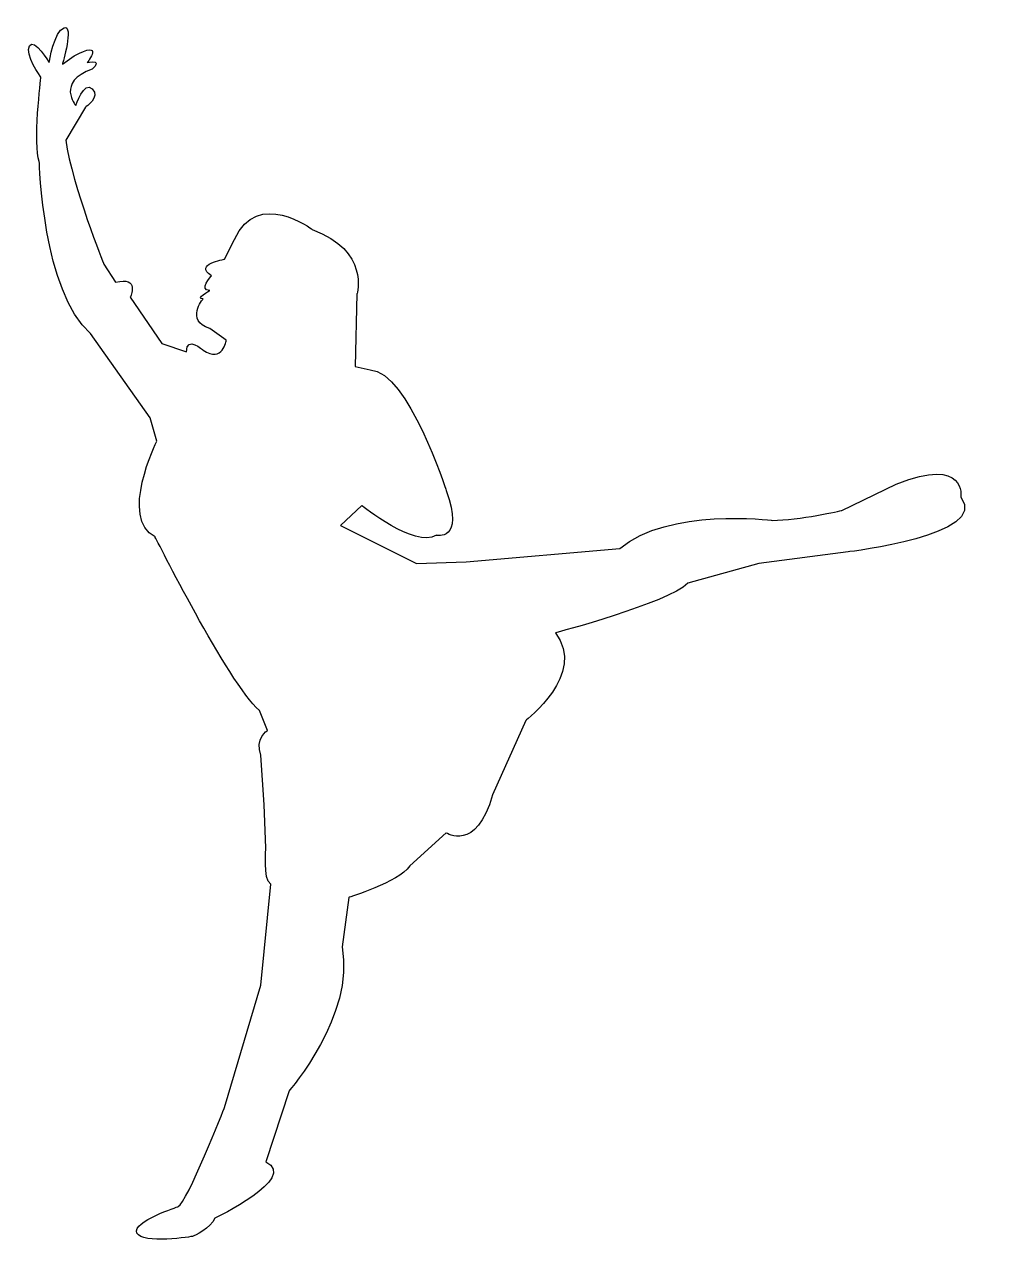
# Model space of a CAD drawing. Header units: centimetres. Extents: x -6 to 6.4, y -8.3 to 7.3.
import ezdxf

# ---------------------------------------------------------------- set-up
doc = ezdxf.new("R2010")
doc.units = ezdxf.units.CM
doc.header["$MEASUREMENT"] = 0
doc.layers.add('Camada 1', color=7, linetype='Continuous')

msp = doc.modelspace()

# ---------------------------------------------------------------- linework, layer by layer
at = {"layer": 'Camada 1'}
msp.add_open_spline([(-3.6875, 3.81886), (-3.6875, 3.81886), (-3.91967, 3.54449), (-3.6031, 3.43897), (-3.6031, 3.43897), (-3.6031, 3.43897), (-3.39204, 3.29125), (-3.39204, 3.29125), (-3.39204, 3.29125), (-3.39204, 3.29125), (-3.43424, 2.99574), (-3.6875, 3.16459), (-3.6875, 3.16459), (-3.6875, 3.16459), (-3.89856, 3.35456), (-3.89856, 3.14353), (-3.89856, 3.14353), (-3.89856, 3.14353), (-4.21513, 3.24905), (-4.21513, 3.24905), (-4.21513, 3.24905), (-4.21513, 3.24905), (-4.61616, 3.83994), (-4.61616, 3.83994), (-4.61616, 3.83994), (-4.61616, 3.83994), (-4.4895, 4.11431), (-4.80608, 4.02991), (-4.80608, 4.02991), (-4.80608, 4.02991), (-4.9538, 4.26203), (-4.9538, 4.26203), (-4.9538, 4.26203), (-4.9538, 4.26203), (-5.35483, 5.25401), (-5.43923, 5.8449), (-5.43923, 5.8449), (-5.43923, 5.8449), (-5.18597, 6.267), (-5.18597, 6.267), (-5.18597, 6.267), (-5.18597, 6.267), (-4.99605, 6.39366), (-5.10157, 6.49917), (-5.10157, 6.49917), (-5.20709, 6.60468), (-5.31263, 6.28811), (-5.31263, 6.28811), (-5.31263, 6.28811), (-5.31263, 6.28811), (-5.56589, 6.58357), (-5.10157, 6.7524), (-5.10157, 6.7524), (-5.10157, 6.7524), (-4.9538, 6.87906), (-5.16486, 6.83686), (-5.16486, 6.83686), (-5.16486, 6.83686), (-4.93274, 7.13232), (-5.33372, 6.92124), (-5.33372, 6.92124), (-5.33372, 6.92124), (-5.48144, 6.81572), (-5.48144, 6.81572), (-5.48144, 6.81572), (-5.48144, 6.81572), (-5.33372, 7.32224), (-5.46038, 7.28001), (-5.46038, 7.28001), (-5.58698, 7.23781), (-5.6503, 6.83683), (-5.6503, 6.83683), (-5.6503, 6.83683), (-5.6503, 6.83683), (-5.84027, 7.1534), (-5.90356, 7.04789), (-5.90356, 7.04789), (-5.96687, 6.94237), (-5.75584, 6.64686), (-5.75584, 6.64686), (-5.75584, 6.64686), (-5.75584, 6.64686), (-5.86136, 5.78159), (-5.77695, 5.57053), (-5.77695, 5.57053), (-5.77695, 5.57053), (-5.73475, 3.90321), (-5.12266, 3.37557), (-5.12266, 3.37557), (-5.12266, 3.37557), (-4.36291, 2.29924), (-4.36291, 2.29924), (-4.36291, 2.29924), (-4.36291, 2.29924), (-4.27845, 2.00375), (-4.27845, 2.00375), (-4.27845, 2.00375), (-4.27845, 2.00375), (-4.76388, 1.01177), (-4.29959, 0.77971), (-4.29959, 0.77971), (-4.29959, 0.77971), (-3.37093, -1.07748), (-2.96995, -1.43633), (-2.96995, -1.43633), (-2.96995, -1.43633), (-2.86443, -1.68962), (-2.86443, -1.68962), (-2.86443, -1.68962), (-2.86443, -1.68962), (-3.03329, -1.79514), (-2.94883, -2.00619), (-2.94883, -2.00619), (-2.94883, -2.00619), (-2.90663, -2.63934), (-2.90663, -2.63934), (-2.90663, -2.63934), (-2.90663, -2.63934), (-2.88554, -3.18798), (-2.88554, -3.18798), (-2.88554, -3.18798), (-2.88554, -3.18798), (-2.92774, -3.58906), (-2.82223, -3.65235), (-2.82223, -3.65235), (-2.82223, -3.65235), (-2.94883, -4.93976), (-2.94883, -4.93976), (-2.94883, -4.93976), (-2.94883, -4.93976), (-3.41317, -6.50152), (-3.41317, -6.50152), (-3.41317, -6.50152), (-3.41317, -6.50152), (-3.89855, -7.72556), (-4.00406, -7.76779), (-4.00406, -7.76779), (-4.00406, -7.76779), (-4.59501, -7.95784), (-4.53169, -8.1055), (-4.53169, -8.1055), (-4.4684, -8.25319), (-3.81414, -8.14767), (-3.81414, -8.14767), (-3.81414, -8.14767), (-3.81414, -8.14767), (-3.58197, -8.04213), (-3.53977, -7.9156), (-3.53977, -7.9156), (-3.53977, -7.9156), (-2.46344, -7.409), (-2.88553, -7.19794), (-2.88553, -7.19794), (-2.88553, -7.19794), (-2.59004, -6.29047), (-2.59004, -6.29047), (-2.59004, -6.29047), (-2.59004, -6.29047), (-1.74589, -5.31971), (-1.91469, -4.45429), (-1.91469, -4.45429), (-1.91469, -4.45429), (-1.83029, -3.82114), (-1.83029, -3.82114), (-1.83029, -3.82114), (-1.83029, -3.82114), (-1.19714, -3.6313), (-1.04937, -3.42027), (-1.04937, -3.42027), (-1.04937, -3.42027), (-0.58513, -2.99818), (-0.58513, -2.99818), (-0.58513, -2.99818), (-0.58513, -2.99818), (-0.20519, -3.25136), (0.00587, -2.5127), (0.00587, -2.5127), (0.00587, -2.5127), (0.42799, -1.56295), (0.42799, -1.56295), (0.42799, -1.56295), (0.42799, -1.56295), (1.2088, -0.97195), (0.80783, -0.44434), (0.80783, -0.44434), (0.80783, -0.44434), (2.24301, -0.0645), (2.49622, 0.18881), (2.49622, 0.18881), (2.49622, 0.18881), (3.40379, 0.44202), (3.40379, 0.44202), (3.40379, 0.44202), (3.40379, 0.44202), (4.54343, 0.58971), (4.54343, 0.58971), (4.54343, 0.58971), (4.54343, 0.58971), (6.3585, 0.80077), (5.97853, 1.28623), (5.97853, 1.28623), (5.97853, 1.28623), (6.06291, 1.81386), (5.15546, 1.45509), (5.15546, 1.45509), (5.15546, 1.45509), (4.45905, 1.11732), (4.45905, 1.11732), (4.45905, 1.11732), (4.45905, 1.11732), (3.9103, 0.99077), (3.57259, 0.99077), (3.57259, 0.99077), (3.57259, 0.99077), (2.24301, 1.15957), (1.63087, 0.63194), (1.63087, 0.63194), (1.63087, 0.63194), (-0.33184, 0.46314), (-0.33184, 0.46314), (-0.33184, 0.46314), (-0.33184, 0.46314), (-0.96499, 0.44203), (-0.96499, 0.44203), (-0.96499, 0.44203), (-0.96499, 0.44203), (-1.93582, 0.92755), (-1.93582, 0.92755), (-1.93582, 0.92755), (-1.93582, 0.92755), (-1.66139, 1.18076), (-1.66139, 1.18076), (-1.66139, 1.18076), (-1.66139, 1.18076), (-0.98609, 0.63201), (-0.71167, 0.80082), (-0.71167, 0.80082), (-0.71167, 0.80082), (-0.35295, 0.71652), (-0.58512, 1.37071), (-0.58512, 1.37071), (-0.58512, 1.37071), (-1.0705, 2.89027), (-1.55585, 2.91138), (-1.55585, 2.91138), (-1.55585, 2.91138), (-1.74587, 2.95358), (-1.74587, 2.95358), (-1.74587, 2.95358), (-1.74587, 2.95358), (-1.72476, 3.88224), (-1.72476, 3.88224), (-1.72476, 3.88224), (-1.72476, 3.88224), (-1.55585, 4.43093), (-2.29459, 4.70531), (-2.29459, 4.70531), (-2.29459, 4.70531), (-2.99108, 5.23292), (-3.28651, 4.57865), (-3.28651, 4.57865), (-3.28651, 4.57865), (-3.41317, 4.32542), (-3.41317, 4.32542), (-3.41317, 4.32542), (-3.41317, 4.32542), (-3.81415, 4.26208), (-3.58197, 4.11436), (-3.58197, 4.11436), (-3.58197, 4.11436), (-3.75083, 3.92444), (-3.60308, 3.92444), (-3.60308, 3.92444), (-3.6031, 3.92438), (-3.79304, 3.81886), (-3.6875, 3.81886)], degree=3, knots=[0, 0, 0, 0, 0.01428571, 0.01428571, 0.01428571, 0.01428571, 0.02857143, 0.02857143, 0.02857143, 0.02857143, 0.04285714, 0.04285714, 0.04285714, 0.04285714, 0.05714286, 0.05714286, 0.05714286, 0.05714286, 0.07142857, 0.07142857, 0.07142857, 0.07142857, 0.08571429, 0.08571429, 0.08571429, 0.08571429, 0.1, 0.1, 0.1, 0.1, 0.11428571, 0.11428571, 0.11428571, 0.11428571, 0.12857143, 0.12857143, 0.12857143, 0.12857143, 0.14285714, 0.14285714, 0.14285714, 0.14285714, 0.15714286, 0.15714286, 0.15714286, 0.15714286, 0.17142857, 0.17142857, 0.17142857, 0.17142857, 0.18571429, 0.18571429, 0.18571429, 0.18571429, 0.2, 0.2, 0.2, 0.2, 0.21428571, 0.21428571, 0.21428571, 0.21428571, 0.22857143, 0.22857143, 0.22857143, 0.22857143, 0.24285714, 0.24285714, 0.24285714, 0.24285714, 0.25714286, 0.25714286, 0.25714286, 0.25714286, 0.27142857, 0.27142857, 0.27142857, 0.27142857, 0.28571429, 0.28571429, 0.28571429, 0.28571429, 0.3, 0.3, 0.3, 0.3, 0.31428571, 0.31428571, 0.31428571, 0.31428571, 0.32857143, 0.32857143, 0.32857143, 0.32857143, 0.34285714, 0.34285714, 0.34285714, 0.34285714, 0.35714286, 0.35714286, 0.35714286, 0.35714286, 0.37142857, 0.37142857, 0.37142857, 0.37142857, 0.38571429, 0.38571429, 0.38571429, 0.38571429, 0.4, 0.4, 0.4, 0.4, 0.41428571, 0.41428571, 0.41428571, 0.41428571, 0.42857143, 0.42857143, 0.42857143, 0.42857143, 0.44285714, 0.44285714, 0.44285714, 0.44285714, 0.45714286, 0.45714286, 0.45714286, 0.45714286, 0.47142857, 0.47142857, 0.47142857, 0.47142857, 0.48571429, 0.48571429, 0.48571429, 0.48571429, 0.5, 0.5, 0.5, 0.5, 0.51428571, 0.51428571, 0.51428571, 0.51428571, 0.52857143, 0.52857143, 0.52857143, 0.52857143, 0.54285714, 0.54285714, 0.54285714, 0.54285714, 0.55714286, 0.55714286, 0.55714286, 0.55714286, 0.57142857, 0.57142857, 0.57142857, 0.57142857, 0.58571429, 0.58571429, 0.58571429, 0.58571429, 0.6, 0.6, 0.6, 0.6, 0.61428571, 0.61428571, 0.61428571, 0.61428571, 0.62857143, 0.62857143, 0.62857143, 0.62857143, 0.64285714, 0.64285714, 0.64285714, 0.64285714, 0.65714286, 0.65714286, 0.65714286, 0.65714286, 0.67142857, 0.67142857, 0.67142857, 0.67142857, 0.68571429, 0.68571429, 0.68571429, 0.68571429, 0.7, 0.7, 0.7, 0.7, 0.71428571, 0.71428571, 0.71428571, 0.71428571, 0.72857143, 0.72857143, 0.72857143, 0.72857143, 0.74285714, 0.74285714, 0.74285714, 0.74285714, 0.75714286, 0.75714286, 0.75714286, 0.75714286, 0.77142857, 0.77142857, 0.77142857, 0.77142857, 0.78571429, 0.78571429, 0.78571429, 0.78571429, 0.8, 0.8, 0.8, 0.8, 0.81428571, 0.81428571, 0.81428571, 0.81428571, 0.82857143, 0.82857143, 0.82857143, 0.82857143, 0.84285714, 0.84285714, 0.84285714, 0.84285714, 0.85714286, 0.85714286, 0.85714286, 0.85714286, 0.87142857, 0.87142857, 0.87142857, 0.87142857, 0.88571429, 0.88571429, 0.88571429, 0.88571429, 0.9, 0.9, 0.9, 0.9, 0.91428571, 0.91428571, 0.91428571, 0.91428571, 0.92857143, 0.92857143, 0.92857143, 0.92857143, 0.94285714, 0.94285714, 0.94285714, 0.94285714, 0.95714286, 0.95714286, 0.95714286, 0.95714286, 0.97142857, 0.97142857, 0.97142857, 0.97142857, 1, 1, 1, 1], dxfattribs=at)

doc.saveas('drawing.dxf')
